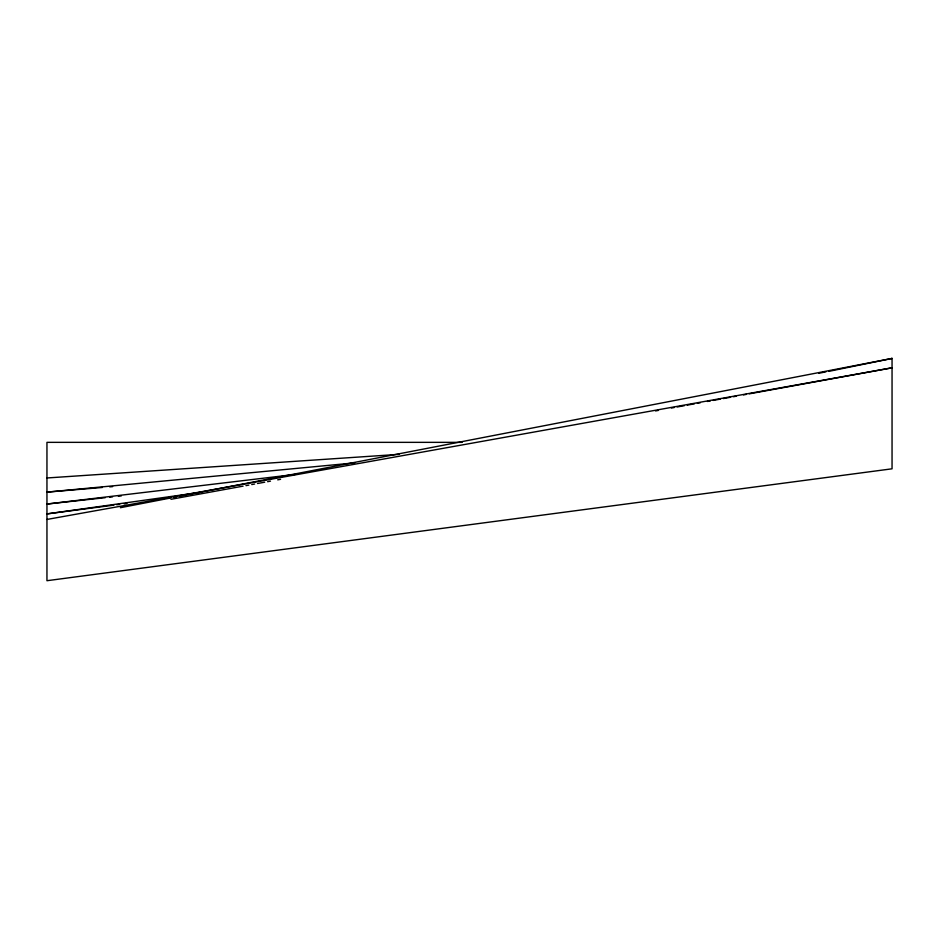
<?xml version="1.0" encoding="UTF-8"?>
<svg xmlns="http://www.w3.org/2000/svg" width="939" height="939" viewBox="0 0 939 939"><rect width="100%" height="100%" fill="white"/><g stroke="black" fill="none" stroke-linecap="round" stroke-linejoin="round"><path stroke-width="1.41" d="M818.749 373.299L825.933 371.832M828.808 371.363L892.05 358.428L179.408 496.285M120.38 507.706L170.769 497.963M173.645 497.4L176.52 496.848M170.98 499.29L243.084 486.144M245.971 485.616L248.847 485.099M251.734 484.571L254.622 484.043M257.509 483.515L264.716 482.2M267.603 481.672L270.479 481.144M277.698 479.829L280.573 479.313M655.539 410.93L658.427 410.413M671.397 408.042L674.284 407.514M677.172 406.986L684.378 405.671M687.266 405.143L694.473 403.829M697.36 403.312L700.248 402.784M707.454 401.469L710.342 400.941M713.229 400.413L720.436 399.098M723.323 398.57L730.53 397.256M733.418 396.728L736.293 396.211M743.512 394.896L746.388 394.368M749.275 393.84L892.05 367.806L46.95 519.443M202.319 492.083L46.95 513.903L113.865 505.135M116.765 504.748L119.676 504.372M124.042 503.797L126.953 503.41M295.679 474.348L46.95 504.043L105.238 497.682M109.605 497.212L112.516 496.884M118.349 496.25L121.26 495.933M354.919 462.857L46.95 492.118L102.41 487.47M109.71 486.86L112.633 486.613M46.95 477.974L399.321 454.323M462.164 442.351L46.95 442.351L46.95 580.713L892.05 468.807L892.05 358.287"/></g></svg>
